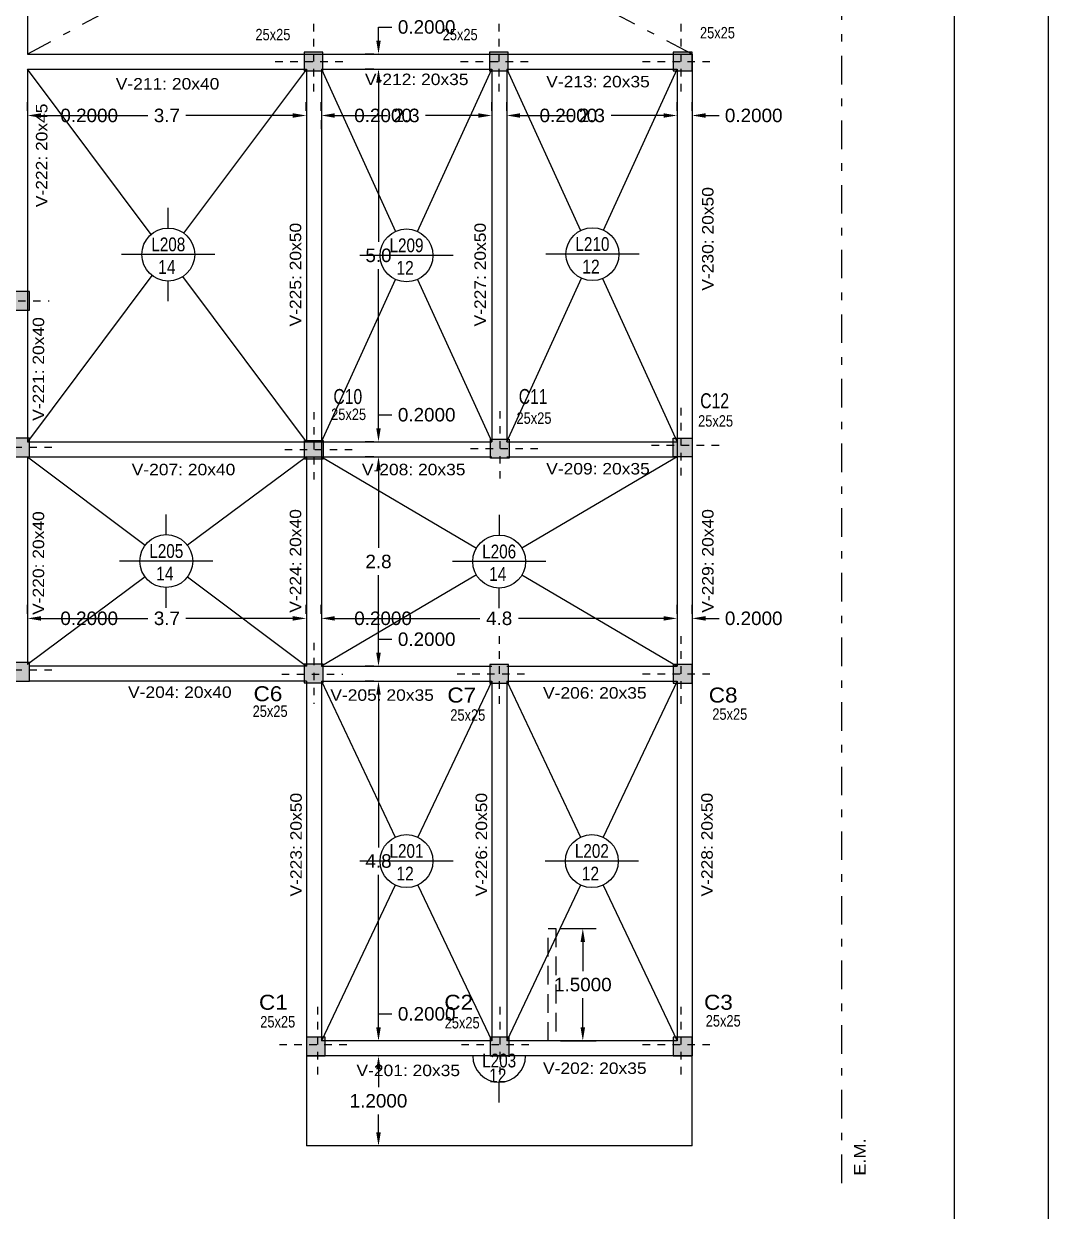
# Model space of a CAD drawing. Header units: inches. Extents: x 59 to 371, y 58 to 151.
# Drawn here: x 111.81 to 125.48, y 113.93 to 129.77 of the extents above; entities that cross this region are included whole.
import ezdxf
from ezdxf.enums import TextEntityAlignment as Align

# ---------------------------------------------------------------- set-up
doc = ezdxf.new("R2010")
doc.units = ezdxf.units.IN
doc.header["$MEASUREMENT"] = 0
for name, pattern in [('DASHDOT', [25.4, 12.7, -6.35, 0, -6.35]), ('DASHDOT2', [0.5, 0.25, -0.125, 0, -0.125]), ('HIDDENX2', [0.75, 0.5, -0.25])]:
    doc.linetypes.add(name, pattern=pattern)
for name, color, linetype in [('COLUMNA RECT', 3, 'Continuous'), ('COLUMNA REF', 3, 'Continuous'), ('COLUMNAS EJES', 1, 'Continuous'), ('Cotas', 7, 'Continuous'), ('Ejes', 8, 'Continuous'), ('Recuadro', 1, 'Continuous'), ('Textos', 2, 'Continuous'), ('VIG_DIMEN', 3, 'Continuous'), ('VIGAS', 5, 'Continuous')]:
    doc.layers.add(name, color=color, linetype=linetype)
doc.styles.get("Standard").update_dxf_attribs({"font": 'arial.ttf'})
doc.dimstyles.get("Standard").update_dxf_attribs({"dimtxt": 0.18, "dimasz": 0.18, "dimexe": 0.18, "dimexo": 0.0625, "dimgap": 0.09, "dimtad": 0, "dimtih": 1, "dimtoh": 1, "dimdec": 4, "dimzin": 0, "dimdsep": 46, "dimtxsty": 'Standard', "dimcen": 0.09, "dimadec": 0, "dimazin": 0, "dimtfac": 1, "dimtdec": 4, "dimtofl": 0, "dimtmove": 0, "dimatfit": 3, "dimfxl": 0, "dimtolj": 1, "dimtzin": 0, "dimarcsym": 0})

# ---------------------------------------------------------------- blocks, each defined once
blk = doc.blocks.new('*D97')
at = {"layer": 'Cotas', "color": 0, "lineweight": -2}
for p, q in [((111.66, 128.606), (111.66, 128.724)), ((111.86, 128.606), (111.86, 128.724)), ((111.48, 128.544), (111.3, 128.544)), ((112.04, 128.544), (112.22, 128.544))]:
    blk.add_line(p, q, dxfattribs=at)
at = {"layer": 'Cotas', "color": 0}
for points in [[(111.48, 128.574), (111.48, 128.514), (111.66, 128.544)], [(112.04, 128.574), (112.04, 128.514), (111.86, 128.544)]]:
    blk.add_solid(points, dxfattribs=at)
at = {"layer": 'DEFPOINTS', "color": 0}
for p in [(111.66, 128.544), (111.86, 128.544), (111.86, 128.544)]:
    blk.add_point(p, dxfattribs=at)
at = {"layer": 'Cotas', "color": 0, "insert": (112.683, 128.544), "char_height": 0.18, "attachment_point": 5}
blk.add_mtext('\\A1;0.2000', dxfattribs=at)
blk = doc.blocks.new('*D98')
at = {"layer": 'Cotas', "color": 0, "lineweight": -2}
for p, q in [((111.86, 128.606), (111.86, 128.724)), ((115.58, 128.606), (115.58, 128.724)), ((112.04, 128.544), (113.466, 128.544)), ((115.4, 128.544), (113.974, 128.544))]:
    blk.add_line(p, q, dxfattribs=at)
at = {"layer": 'Cotas', "color": 0}
for points in [[(112.04, 128.574), (112.04, 128.514), (111.86, 128.544)], [(115.4, 128.574), (115.4, 128.514), (115.58, 128.544)]]:
    blk.add_solid(points, dxfattribs=at)
at = {"layer": 'DEFPOINTS', "color": 0}
for p in [(111.86, 128.544), (115.58, 128.544), (115.58, 128.544)]:
    blk.add_point(p, dxfattribs=at)
at = {"layer": 'Cotas', "color": 0, "insert": (113.72, 128.544), "char_height": 0.18, "attachment_point": 5}
blk.add_mtext('\\A1;3.7', dxfattribs=at)
blk = doc.blocks.new('*D99')
at = {"layer": 'Cotas', "color": 0, "lineweight": -2}
for p, q in [((115.58, 128.606), (115.58, 128.724)), ((115.78, 128.606), (115.78, 128.724)), ((115.4, 128.544), (115.22, 128.544)), ((115.96, 128.544), (116.14, 128.544))]:
    blk.add_line(p, q, dxfattribs=at)
at = {"layer": 'Cotas', "color": 0}
for points in [[(115.4, 128.574), (115.4, 128.514), (115.58, 128.544)], [(115.96, 128.574), (115.96, 128.514), (115.78, 128.544)]]:
    blk.add_solid(points, dxfattribs=at)
at = {"layer": 'DEFPOINTS', "color": 0}
for p in [(115.58, 128.544), (115.78, 128.544), (115.78, 128.544)]:
    blk.add_point(p, dxfattribs=at)
at = {"layer": 'Cotas', "color": 0, "insert": (116.604, 128.544), "char_height": 0.18, "attachment_point": 5}
blk.add_mtext('\\A1;0.2000', dxfattribs=at)
blk = doc.blocks.new('*D100')
at = {"layer": 'Cotas', "color": 0, "lineweight": -2}
for p, q in [((118.053, 128.606), (118.053, 128.724)), ((115.78, 128.481), (115.78, 128.364)), ((115.96, 128.544), (116.661, 128.544)), ((117.873, 128.544), (117.172, 128.544))]:
    blk.add_line(p, q, dxfattribs=at)
at = {"layer": 'Cotas', "color": 0}
for points in [[(115.96, 128.574), (115.96, 128.514), (115.78, 128.544)], [(117.873, 128.574), (117.873, 128.514), (118.053, 128.544)]]:
    blk.add_solid(points, dxfattribs=at)
at = {"layer": 'DEFPOINTS', "color": 0}
for p in [(115.78, 128.544), (118.053, 128.544), (118.053, 128.544)]:
    blk.add_point(p, dxfattribs=at)
at = {"layer": 'Cotas', "color": 0, "insert": (116.917, 128.544), "char_height": 0.18, "attachment_point": 5}
blk.add_mtext('\\A1;2.3', dxfattribs=at)
blk = doc.blocks.new('*D101')
at = {"layer": 'Cotas', "color": 0, "lineweight": -2}
for p, q in [((120.526, 128.606), (120.526, 128.724)), ((120.726, 128.606), (120.726, 128.724)), ((120.346, 128.544), (120.166, 128.544)), ((120.906, 128.544), (121.086, 128.544))]:
    blk.add_line(p, q, dxfattribs=at)
at = {"layer": 'Cotas', "color": 0}
for points in [[(120.346, 128.574), (120.346, 128.514), (120.526, 128.544)], [(120.906, 128.574), (120.906, 128.514), (120.726, 128.544)]]:
    blk.add_solid(points, dxfattribs=at)
at = {"layer": 'DEFPOINTS', "color": 0}
for p in [(120.526, 128.544), (120.726, 128.544), (120.726, 128.544)]:
    blk.add_point(p, dxfattribs=at)
at = {"layer": 'Cotas', "color": 0, "insert": (121.549, 128.544), "char_height": 0.18, "attachment_point": 5}
blk.add_mtext('\\A1;0.2000', dxfattribs=at)
blk = doc.blocks.new('*D105')
at = {"layer": 'Cotas', "color": 0, "lineweight": -2}
for p, q in [((116.543, 116.382), (116.543, 116.562)), ((116.543, 116.562), (116.723, 116.562)), ((116.48, 116.202), (116.363, 116.202)), ((116.48, 116.002), (116.363, 116.002)), ((116.543, 115.822), (116.543, 115.642))]:
    blk.add_line(p, q, dxfattribs=at)
at = {"layer": 'Cotas', "color": 0}
for points in [[(116.513, 116.382), (116.573, 116.382), (116.543, 116.202)], [(116.513, 115.822), (116.573, 115.822), (116.543, 116.002)]]:
    blk.add_solid(points, dxfattribs=at)
at = {"layer": 'DEFPOINTS', "color": 0}
for p in [(116.543, 116.202), (116.543, 116.202), (116.543, 116.002)]:
    blk.add_point(p, dxfattribs=at)
at = {"layer": 'Cotas', "color": 0, "insert": (117.186, 116.562), "char_height": 0.18, "attachment_point": 5}
blk.add_mtext('\\A1;0.2000', dxfattribs=at)
blk = doc.blocks.new('*D106')
at = {"layer": 'Cotas', "color": 0, "lineweight": -2}
for p, q in [((116.48, 120.998), (116.363, 120.998)), ((116.543, 120.818), (116.543, 118.782)), ((116.543, 116.382), (116.543, 118.418)), ((116.48, 116.202), (116.363, 116.202))]:
    blk.add_line(p, q, dxfattribs=at)
at = {"layer": 'Cotas', "color": 0}
for points in [[(116.513, 120.818), (116.573, 120.818), (116.543, 120.998)], [(116.513, 116.382), (116.573, 116.382), (116.543, 116.202)]]:
    blk.add_solid(points, dxfattribs=at)
at = {"layer": 'DEFPOINTS', "color": 0}
for p in [(116.543, 120.998), (116.543, 120.998), (116.543, 116.202)]:
    blk.add_point(p, dxfattribs=at)
at = {"layer": 'Cotas', "color": 0, "insert": (116.543, 118.6), "char_height": 0.18, "attachment_point": 5}
blk.add_mtext('\\A1;4.8', dxfattribs=at)
blk = doc.blocks.new('*D107')
at = {"layer": 'Cotas', "color": 0, "lineweight": -2}
for p, q in [((116.543, 121.378), (116.543, 121.558)), ((116.543, 121.558), (116.723, 121.558)), ((116.48, 121.198), (116.363, 121.198)), ((116.48, 120.998), (116.363, 120.998)), ((116.543, 120.818), (116.543, 120.638))]:
    blk.add_line(p, q, dxfattribs=at)
at = {"layer": 'Cotas', "color": 0}
for points in [[(116.513, 121.378), (116.573, 121.378), (116.543, 121.198)], [(116.513, 120.818), (116.573, 120.818), (116.543, 120.998)]]:
    blk.add_solid(points, dxfattribs=at)
at = {"layer": 'DEFPOINTS', "color": 0}
for p in [(116.543, 121.198), (116.543, 121.198), (116.543, 120.998)]:
    blk.add_point(p, dxfattribs=at)
at = {"layer": 'Cotas', "color": 0, "insert": (117.186, 121.558), "char_height": 0.18, "attachment_point": 5}
blk.add_mtext('\\A1;0.2000', dxfattribs=at)
blk = doc.blocks.new('*D108')
at = {"layer": 'Cotas', "color": 0, "lineweight": -2}
for p, q in [((116.48, 123.992), (116.363, 123.992)), ((116.543, 123.812), (116.543, 122.777)), ((116.543, 121.378), (116.543, 122.413)), ((116.48, 121.198), (116.363, 121.198))]:
    blk.add_line(p, q, dxfattribs=at)
at = {"layer": 'Cotas', "color": 0}
for points in [[(116.513, 123.812), (116.573, 123.812), (116.543, 123.992)], [(116.513, 121.378), (116.573, 121.378), (116.543, 121.198)]]:
    blk.add_solid(points, dxfattribs=at)
at = {"layer": 'DEFPOINTS', "color": 0}
for p in [(116.543, 123.992), (116.543, 123.992), (116.543, 121.198)]:
    blk.add_point(p, dxfattribs=at)
at = {"layer": 'Cotas', "color": 0, "insert": (116.543, 122.595), "char_height": 0.18, "attachment_point": 5}
blk.add_mtext('\\A1;2.8', dxfattribs=at)
blk = doc.blocks.new('*D109')
at = {"layer": 'Cotas', "color": 0, "lineweight": -2}
for p, q in [((116.543, 124.372), (116.543, 124.552)), ((116.543, 124.552), (116.723, 124.552)), ((116.48, 124.192), (116.363, 124.192)), ((116.48, 123.992), (116.363, 123.992)), ((116.543, 123.812), (116.543, 123.632))]:
    blk.add_line(p, q, dxfattribs=at)
at = {"layer": 'Cotas', "color": 0}
for points in [[(116.513, 124.372), (116.573, 124.372), (116.543, 124.192)], [(116.513, 123.812), (116.573, 123.812), (116.543, 123.992)]]:
    blk.add_solid(points, dxfattribs=at)
at = {"layer": 'DEFPOINTS', "color": 0}
for p in [(116.543, 124.192), (116.543, 124.192), (116.543, 123.992)]:
    blk.add_point(p, dxfattribs=at)
at = {"layer": 'Cotas', "color": 0, "insert": (117.186, 124.552), "char_height": 0.18, "attachment_point": 5}
blk.add_mtext('\\A1;0.2000', dxfattribs=at)
blk = doc.blocks.new('*D110')
at = {"layer": 'Cotas', "color": 0, "lineweight": -2}
for p, q in [((116.48, 129.164), (116.363, 129.164)), ((116.543, 128.984), (116.543, 126.86)), ((116.543, 124.372), (116.543, 126.496)), ((116.48, 124.192), (116.363, 124.192))]:
    blk.add_line(p, q, dxfattribs=at)
at = {"layer": 'Cotas', "color": 0}
for points in [[(116.513, 128.984), (116.573, 128.984), (116.543, 129.164)], [(116.513, 124.372), (116.573, 124.372), (116.543, 124.192)]]:
    blk.add_solid(points, dxfattribs=at)
at = {"layer": 'DEFPOINTS', "color": 0}
for p in [(116.543, 129.164), (116.543, 129.164), (116.543, 124.192)]:
    blk.add_point(p, dxfattribs=at)
at = {"layer": 'Cotas', "color": 0, "insert": (116.543, 126.678), "char_height": 0.18, "attachment_point": 5}
blk.add_mtext('\\A1;5.0', dxfattribs=at)
blk = doc.blocks.new('*D111')
at = {"layer": 'Cotas', "color": 0, "lineweight": -2}
for p, q in [((116.543, 129.544), (116.543, 129.724)), ((116.543, 129.724), (116.723, 129.724)), ((116.48, 129.364), (116.363, 129.364)), ((116.48, 129.164), (116.363, 129.164)), ((116.543, 128.984), (116.543, 128.804))]:
    blk.add_line(p, q, dxfattribs=at)
at = {"layer": 'Cotas', "color": 0}
for points in [[(116.513, 129.544), (116.573, 129.544), (116.543, 129.364)], [(116.513, 128.984), (116.573, 128.984), (116.543, 129.164)]]:
    blk.add_solid(points, dxfattribs=at)
at = {"layer": 'DEFPOINTS', "color": 0}
for p in [(116.543, 129.364), (116.543, 129.364), (116.543, 129.164)]:
    blk.add_point(p, dxfattribs=at)
at = {"layer": 'Cotas', "color": 0, "insert": (117.186, 129.724), "char_height": 0.18, "attachment_point": 5}
blk.add_mtext('\\A1;0.2000', dxfattribs=at)
blk = doc.blocks.new('*D112')
at = {"layer": 'DEFPOINTS', "color": 0}
for p in [(118.053, 128.544), (118.253, 128.544), (118.253, 128.544)]:
    blk.add_point(p, dxfattribs=at)
at = {"layer": 'VIGAS', "color": 0, "lineweight": -2}
for p, q in [((118.053, 128.606), (118.053, 128.724)), ((118.253, 128.606), (118.253, 128.724)), ((117.873, 128.544), (117.693, 128.544)), ((118.433, 128.544), (118.613, 128.544))]:
    blk.add_line(p, q, dxfattribs=at)
at = {"layer": 'VIGAS', "color": 0}
for points in [[(117.873, 128.574), (117.873, 128.514), (118.053, 128.544)], [(118.433, 128.574), (118.433, 128.514), (118.253, 128.544)]]:
    blk.add_solid(points, dxfattribs=at)
at = {"layer": 'VIGAS', "color": 0, "insert": (119.076, 128.544), "char_height": 0.18, "attachment_point": 5}
blk.add_mtext('\\A1;0.2000', dxfattribs=at)
blk = doc.blocks.new('*D113')
at = {"layer": 'Cotas', "color": 0, "lineweight": -2}
for p, q in [((120.526, 128.606), (120.526, 128.724)), ((118.253, 128.481), (118.253, 128.364)), ((118.433, 128.544), (119.134, 128.544)), ((120.346, 128.544), (119.645, 128.544))]:
    blk.add_line(p, q, dxfattribs=at)
at = {"layer": 'Cotas', "color": 0}
for points in [[(118.433, 128.574), (118.433, 128.514), (118.253, 128.544)], [(120.346, 128.574), (120.346, 128.514), (120.526, 128.544)]]:
    blk.add_solid(points, dxfattribs=at)
at = {"layer": 'DEFPOINTS', "color": 0}
for p in [(118.253, 128.544), (120.526, 128.544), (120.526, 128.544)]:
    blk.add_point(p, dxfattribs=at)
at = {"layer": 'Cotas', "color": 0, "insert": (119.39, 128.544), "char_height": 0.18, "attachment_point": 5}
blk.add_mtext('\\A1;2.3', dxfattribs=at)
blk = doc.blocks.new('*D122')
at = {"layer": 'DEFPOINTS', "color": 0}
for p in [(111.66, 121.837), (111.86, 121.837), (111.86, 121.837)]:
    blk.add_point(p, dxfattribs=at)
at = {"layer": 'Ejes', "color": 0, "lineweight": -2}
for p, q in [((111.66, 121.899), (111.66, 122.017)), ((111.86, 121.899), (111.86, 122.017)), ((111.48, 121.837), (111.3, 121.837)), ((112.04, 121.837), (112.22, 121.837))]:
    blk.add_line(p, q, dxfattribs=at)
at = {"layer": 'Ejes', "color": 0}
for points in [[(111.48, 121.867), (111.48, 121.807), (111.66, 121.837)], [(112.04, 121.867), (112.04, 121.807), (111.86, 121.837)]]:
    blk.add_solid(points, dxfattribs=at)
at = {"layer": 'Ejes', "color": 0, "insert": (112.683, 121.837), "char_height": 0.18, "attachment_point": 5}
blk.add_mtext('\\A1;0.2000', dxfattribs=at)
blk = doc.blocks.new('*D123')
at = {"layer": 'Cotas', "color": 0, "lineweight": -2}
for p, q in [((111.86, 121.899), (111.86, 122.017)), ((115.58, 121.899), (115.58, 122.017)), ((112.04, 121.837), (113.466, 121.837)), ((115.4, 121.837), (113.974, 121.837))]:
    blk.add_line(p, q, dxfattribs=at)
at = {"layer": 'Cotas', "color": 0}
for points in [[(112.04, 121.867), (112.04, 121.807), (111.86, 121.837)], [(115.4, 121.867), (115.4, 121.807), (115.58, 121.837)]]:
    blk.add_solid(points, dxfattribs=at)
at = {"layer": 'DEFPOINTS', "color": 0}
for p in [(111.86, 121.837), (115.58, 121.837), (115.58, 121.837)]:
    blk.add_point(p, dxfattribs=at)
at = {"layer": 'Cotas', "color": 0, "insert": (113.72, 121.837), "char_height": 0.18, "attachment_point": 5}
blk.add_mtext('\\A1;3.7', dxfattribs=at)
blk = doc.blocks.new('*D124')
at = {"layer": 'DEFPOINTS', "color": 0}
for p in [(115.58, 121.837), (115.78, 121.837), (115.78, 121.837)]:
    blk.add_point(p, dxfattribs=at)
at = {"layer": 'Ejes', "color": 0, "lineweight": -2}
for p, q in [((115.58, 121.899), (115.58, 122.017)), ((115.78, 121.899), (115.78, 122.017)), ((115.4, 121.837), (115.22, 121.837)), ((115.96, 121.837), (116.14, 121.837))]:
    blk.add_line(p, q, dxfattribs=at)
at = {"layer": 'Ejes', "color": 0}
for points in [[(115.4, 121.867), (115.4, 121.807), (115.58, 121.837)], [(115.96, 121.867), (115.96, 121.807), (115.78, 121.837)]]:
    blk.add_solid(points, dxfattribs=at)
at = {"layer": 'Ejes', "color": 0, "insert": (116.604, 121.837), "char_height": 0.18, "attachment_point": 5}
blk.add_mtext('\\A1;0.2000', dxfattribs=at)
blk = doc.blocks.new('*D125')
at = {"layer": 'Cotas', "color": 0, "lineweight": -2}
for p, q in [((115.78, 121.899), (115.78, 122.017)), ((120.526, 121.899), (120.526, 122.017)), ((115.96, 121.837), (117.896, 121.837)), ((120.346, 121.837), (118.411, 121.837))]:
    blk.add_line(p, q, dxfattribs=at)
at = {"layer": 'Cotas', "color": 0}
for points in [[(115.96, 121.867), (115.96, 121.807), (115.78, 121.837)], [(120.346, 121.867), (120.346, 121.807), (120.526, 121.837)]]:
    blk.add_solid(points, dxfattribs=at)
at = {"layer": 'DEFPOINTS', "color": 0}
for p in [(115.78, 121.837), (120.526, 121.837), (120.526, 121.837)]:
    blk.add_point(p, dxfattribs=at)
at = {"layer": 'Cotas', "color": 0, "insert": (118.153, 121.837), "char_height": 0.18, "attachment_point": 5}
blk.add_mtext('\\A1;4.8', dxfattribs=at)
blk = doc.blocks.new('*D126')
at = {"layer": 'DEFPOINTS', "color": 0}
for p in [(120.526, 121.837), (120.726, 121.837), (120.726, 121.837)]:
    blk.add_point(p, dxfattribs=at)
at = {"layer": 'Ejes', "color": 0, "lineweight": -2}
for p, q in [((120.526, 121.899), (120.526, 122.017)), ((120.726, 121.899), (120.726, 122.017)), ((120.346, 121.837), (120.166, 121.837)), ((120.906, 121.837), (121.086, 121.837))]:
    blk.add_line(p, q, dxfattribs=at)
at = {"layer": 'Ejes', "color": 0}
for points in [[(120.346, 121.867), (120.346, 121.807), (120.526, 121.837)], [(120.906, 121.867), (120.906, 121.807), (120.726, 121.837)]]:
    blk.add_solid(points, dxfattribs=at)
at = {"layer": 'Ejes', "color": 0, "insert": (121.549, 121.837), "char_height": 0.18, "attachment_point": 5}
blk.add_mtext('\\A1;0.2000', dxfattribs=at)
blk = doc.blocks.new('*D15')
at = {"color": 0, "lineweight": -2}
for p, q in [((118.971, 117.702), (119.449, 117.702)), ((119.269, 117.522), (119.269, 117.134)), ((119.269, 116.382), (119.269, 116.77)), ((118.971, 116.202), (119.449, 116.202))]:
    blk.add_line(p, q, dxfattribs=at)
at = {"color": 0}
for points in [[(119.239, 117.522), (119.299, 117.522), (119.269, 117.702)], [(119.239, 116.382), (119.299, 116.382), (119.269, 116.202)]]:
    blk.add_solid(points, dxfattribs=at)
at = {"layer": 'DEFPOINTS', "color": 0}
for p in [(118.909, 117.702), (118.909, 116.202), (119.269, 116.202)]:
    blk.add_point(p, dxfattribs=at)
at = {"color": 0, "insert": (119.269, 116.952), "char_height": 0.18, "attachment_point": 5}
blk.add_mtext('\\A1;1.5000', dxfattribs=at)
blk = doc.blocks.new('*D21')
at = {"color": 0, "lineweight": -2}
for p, q in [((116.48, 116.002), (116.363, 116.002)), ((116.543, 115.822), (116.543, 115.584)), ((116.543, 114.982), (116.543, 115.22)), ((116.48, 114.802), (116.363, 114.802))]:
    blk.add_line(p, q, dxfattribs=at)
at = {"color": 0}
for points in [[(116.513, 115.822), (116.573, 115.822), (116.543, 116.002)], [(116.513, 114.982), (116.573, 114.982), (116.543, 114.802)]]:
    blk.add_solid(points, dxfattribs=at)
at = {"layer": 'DEFPOINTS', "color": 0}
for p in [(116.543, 116.002), (116.543, 114.802), (116.543, 114.802)]:
    blk.add_point(p, dxfattribs=at)
at = {"color": 0, "insert": (116.543, 115.402), "char_height": 0.18, "attachment_point": 5}
blk.add_mtext('\\A1;1.2000', dxfattribs=at)

msp = doc.modelspace()

# ---------------------------------------------------------------- hatches: boundary and pattern name
at = {"layer": 'COLUMNAS EJES'}
for points in [[(115.80045, 129.38912), (115.55045, 129.38912), (115.55045, 129.13912), (115.80045, 129.13912)], [(118.27356, 129.38912), (118.02357, 129.38912), (118.02357, 129.13913), (118.27356, 129.13913)], [(120.72596, 129.38912), (120.47597, 129.38912), (120.47597, 129.13913), (120.72596, 129.13913)], [(111.88495, 126.19699), (111.63495, 126.19699), (111.63495, 125.94699), (111.88495, 125.94699)], [(111.88495, 124.24243), (111.63495, 124.24243), (111.63495, 123.99243), (111.88495, 123.99243)], [(115.80695, 124.21073), (115.55696, 124.21073), (115.55696, 123.96074), (115.80695, 123.96074)], [(118.28523, 124.2256), (118.03524, 124.2256), (118.03524, 123.97561), (118.28523, 123.97561)], [(120.72596, 124.24243), (120.47596, 124.24243), (120.47596, 123.99243), (120.72596, 123.99243)], [(111.88495, 121.24772), (111.63495, 121.24772), (111.63495, 120.99772), (111.88495, 120.99772)], [(115.80309, 121.22802), (115.5531, 121.22802), (115.5531, 120.97803), (115.80309, 120.97803)], [(118.27866, 121.22272), (118.02867, 121.22272), (118.02867, 120.97273), (118.27866, 120.97273)], [(120.72596, 121.22272), (120.47597, 121.22272), (120.47597, 120.97273), (120.72596, 120.97273)], [(115.83038, 116.25227), (115.58038, 116.25227), (115.58038, 116.00227), (115.83038, 116.00227)], [(118.28489, 116.25227), (118.03489, 116.25227), (118.03489, 116.00227), (118.28489, 116.00227)], [(120.72596, 116.25226), (120.47597, 116.25226), (120.47597, 116.00227), (120.72596, 116.00227)]]:
    msp.add_hatch(color=256, dxfattribs=at).paths.add_polyline_path(points)

# ---------------------------------------------------------------- linework, layer by layer
at = {"color": 6}
msp.add_line((124.22873, 104.96213), (124.22873, 137.18934), dxfattribs=at)
at = {"layer": 'COLUMNA RECT'}
for points in [[(115.80045, 129.38912), (115.55045, 129.38912), (115.55045, 129.13912), (115.80045, 129.13912)], [(118.27356, 129.38912), (118.02357, 129.38912), (118.02357, 129.13913), (118.27356, 129.13913)], [(120.72596, 129.38912), (120.47597, 129.38912), (120.47597, 129.13913), (120.72596, 129.13913)], [(111.88495, 126.19699), (111.63495, 126.19699), (111.63495, 125.94699), (111.88495, 125.94699)], [(111.88495, 124.24243), (111.63495, 124.24243), (111.63495, 123.99243), (111.88495, 123.99243)], [(115.55696, 124.21073), (115.80695, 124.21073), (115.80695, 123.96074), (115.55696, 123.96074)], [(118.03524, 124.2256), (118.28523, 124.2256), (118.28523, 123.97561), (118.03524, 123.97561)], [(120.47596, 124.24243), (120.72596, 124.24243), (120.72596, 123.99243), (120.47596, 123.99243)], [(111.88495, 121.24772), (111.63495, 121.24772), (111.63495, 120.99772), (111.88495, 120.99772)], [(115.80309, 121.22802), (115.5531, 121.22802), (115.5531, 120.97803), (115.80309, 120.97803)], [(118.27866, 121.22272), (118.02867, 121.22272), (118.02867, 120.97273), (118.27866, 120.97273)], [(120.72596, 121.22272), (120.47597, 121.22272), (120.47597, 120.97273), (120.72596, 120.97273)], [(115.83038, 116.25227), (115.58038, 116.25227), (115.58038, 116.00227), (115.83038, 116.00227)], [(118.28489, 116.25227), (118.03489, 116.25227), (118.03489, 116.00227), (118.28489, 116.00227)], [(120.72596, 116.25226), (120.47597, 116.25226), (120.47597, 116.00227), (120.72596, 116.00227)]]:
    msp.add_lwpolyline(points, close=True, dxfattribs=at)
at = {"layer": 'COLUMNAS EJES', "linetype": 'DASHDOT2', "ltscale": 0.3}
for p, q in [((115.67545, 129.76598), (115.67545, 128.79064)), ((118.14856, 129.76598), (118.14856, 128.79064)), ((120.57596, 129.76598), (120.57596, 128.79064)), ((115.16504, 129.26412), (116.14039, 129.26412)), ((117.63815, 129.26412), (118.61349, 129.26412)), ((120.06555, 129.26412), (121.04089, 129.26412)), ((111.3346, 126.07199), (112.14739, 126.07199)), ((120.57596, 124.64429), (120.57596, 123.66894)), ((115.68196, 124.58759), (115.68196, 123.61224)), ((118.16024, 124.60247), (118.16024, 123.62712)), ((112.18529, 124.11743), (111.3725, 124.11743)), ((116.19237, 124.08573), (115.21703, 124.08573)), ((118.67065, 124.10061), (117.6953, 124.10061)), ((121.08637, 124.14243), (120.11103, 124.14243)), ((115.6781, 121.51139), (115.6781, 120.6986)), ((118.15367, 121.59958), (118.15367, 120.62423)), ((120.57596, 121.59958), (120.57596, 120.62423)), ((112.18529, 121.14772), (111.3725, 121.14772)), ((112.18529, 121.14772), (111.3725, 121.14772)), ((115.25275, 121.09318), (116.06554, 121.09318)), ((117.59276, 121.09772), (118.5681, 121.09772)), ((120.06555, 121.09772), (121.04089, 121.09772)), ((115.73038, 116.65413), (115.73038, 115.67879)), ((118.15989, 116.65413), (118.15989, 115.67879)), ((120.57596, 116.65413), (120.57596, 115.67879)), ((115.21997, 116.15227), (116.19531, 116.15227)), ((117.64947, 116.15227), (118.62482, 116.15227)), ((120.06555, 116.15227), (121.04089, 116.15227))]:
    msp.add_line(p, q, dxfattribs=at)
at = {"layer": 'Ejes', "linetype": 'DASHDOT', "ltscale": 0.03}
for p, q in [((120.52596, 134.00499), (111.85995, 129.36412)), ((120.72596, 129.36412), (111.85995, 134.00499))]:
    msp.add_line(p, q, dxfattribs=at)
at = {"layer": 'Ejes', "linetype": 'Continuous', "ltscale": 0.1}
for p, q in [((113.51028, 126.95875), (111.85995, 129.16412)), ((115.58038, 129.16412), (113.94334, 126.97651)), ((113.52068, 126.41171), (111.85995, 124.19243)), ((115.58038, 124.19243), (113.93227, 126.39483))]:
    msp.add_line(p, q, dxfattribs=at)
at = {"layer": 'Ejes'}
for p, q in [((113.73821, 127.04226), (113.73821, 127.31226)), ((114.36101, 126.68946), (113.11541, 126.68946)), ((114.36101, 126.68946), (113.11541, 126.68946)), ((117.53958, 126.67828), (116.29398, 126.67828)), ((120.02013, 126.69527), (118.77453, 126.69527)), ((113.73821, 126.06666), (113.73821, 126.33666)), ((113.71181, 122.95415), (113.71181, 123.22415)), ((118.15317, 123.21788), (118.15317, 122.94788)), ((114.33461, 122.60135), (113.08901, 122.60135)), ((118.77597, 122.59508), (117.53037, 122.59508)), ((113.71181, 121.97855), (113.71181, 122.24855)), ((118.15317, 121.97228), (118.15317, 122.24228)), ((117.53958, 118.6), (116.29398, 118.6)), ((120.01237, 118.6), (118.76677, 118.6)), ((118.15317, 115.37947), (118.15317, 115.64947))]:
    msp.add_line(p, q, dxfattribs=at)
at = {"layer": 'Ejes', "linetype": 'DASHDOT', "ltscale": 0.03}
msp.add_lwpolyline([(122.72596, 114.30516), (122.72596, 136.39152)], dxfattribs=at)
at = {"layer": 'Ejes'}
for points in [[(115.78038, 129.16412), (116.7701, 126.99914)], [(117.06346, 126.99914), (118.05317, 129.16412)], [(118.25317, 129.16412), (119.23792, 127.01)], [(119.54401, 127.01613), (120.52596, 129.16412)], [(115.78038, 124.19243), (116.7701, 126.35741)], [(117.06346, 126.35741), (118.05317, 124.19243)], [(118.25317, 124.19243), (119.25065, 126.37441)], [(119.53105, 126.36879), (120.52596, 124.19243)], [(111.85995, 123.99243), (113.42973, 122.81325)], [(115.58038, 123.99243), (113.9948, 122.81203)], [(115.78038, 123.99243), (117.84917, 122.7741)], [(120.52596, 123.99243), (118.45717, 122.7741)], [(113.42882, 122.39068), (111.85995, 121.22272)], [(113.99389, 122.38946), (115.58038, 121.19772)], [(117.84917, 122.41605), (115.78038, 121.19772)], [(118.45717, 122.41605), (120.52596, 121.19772)], [(115.78038, 120.99772), (116.76568, 118.9188)], [(118.05317, 120.99772), (117.06787, 118.9188)], [(118.25317, 120.99772), (119.23847, 118.9188)], [(120.52596, 120.99772), (119.54066, 118.9188)], [(116.76568, 118.28119), (115.78038, 116.20227)], [(117.06787, 118.28119), (118.05317, 116.20227)], [(119.23847, 118.28119), (118.25317, 116.20227)], [(119.54066, 118.28119), (120.52596, 116.20227)]]:
    msp.add_lwpolyline(points, dxfattribs=at)
at = {"layer": 'Ejes', "linetype": 'HIDDENX2', "ltscale": 0.5}
msp.add_lwpolyline([(118.80861, 116.20227), (118.80861, 117.70227), (118.90861, 117.70227), (118.90861, 116.20227)], dxfattribs=at)
at = {"layer": 'Ejes'}
for centre in [(113.73821, 126.68946), (116.91678, 126.67828), (119.39733, 126.69527), (113.71181, 122.60135), (118.15317, 122.59508), (116.91678, 118.6), (119.38957, 118.6)]:
    msp.add_circle(centre, 0.3528, dxfattribs=at)
msp.add_arc((118.15317, 116.00227), 0.3528, 180, 0, dxfattribs=at)
at = {"layer": 'Recuadro'}
msp.add_line((125.47873, 138.43934), (125.47873, 103.71213), dxfattribs=at)
at = {"layer": 'VIGAS', "linetype": 'Continuous', "ltscale": 0.1}
for p, q in [((111.85995, 134.00499), (111.85995, 129.36412)), ((111.85995, 129.36412), (115.58038, 129.36412)), ((115.58038, 129.36412), (120.72596, 129.36412)), ((120.72596, 129.36412), (120.72596, 121.19772)), ((111.85995, 129.16412), (111.85995, 124.19243)), ((111.85995, 129.16412), (115.58038, 129.16412)), ((115.58038, 129.16412), (115.58038, 124.19243)), ((115.78038, 129.16412), (115.78038, 123.99243)), ((118.05317, 129.16412), (118.05317, 124.19243)), ((118.25317, 129.16412), (118.25317, 124.19243)), ((120.52596, 129.16412), (120.52596, 121.19772)), ((115.78038, 127.55121), (115.78038, 121.19772)), ((111.85995, 124.19243), (118.05317, 124.19243)), ((118.25317, 124.19243), (120.52596, 124.19243)), ((111.85995, 123.99243), (118.05317, 123.99243)), ((118.25317, 123.99243), (120.52596, 123.99243)), ((115.78038, 121.19772), (118.05317, 121.19772)), ((118.25317, 121.19772), (120.52596, 121.19772)), ((120.72596, 121.19772), (120.72596, 116.00227)), ((115.78038, 120.99772), (115.78038, 116.20227)), ((118.05317, 120.99772), (118.05317, 116.20227)), ((118.25317, 120.99772), (118.25317, 116.20227)), ((120.52596, 120.99772), (120.52596, 116.20227))]:
    msp.add_line(p, q, dxfattribs=at)
for points in [[(115.78038, 129.16412), (118.05317, 129.16412)], [(118.25317, 129.16412), (120.52596, 129.16412)], [(111.85995, 123.99243), (111.85995, 121.22272)], [(115.58038, 123.99243), (115.58038, 121.19772)], [(115.58038, 121.19772), (111.88495, 121.19772)], [(115.58038, 120.99772), (111.88495, 120.99772)], [(115.58038, 120.99772), (115.58038, 116.00227)], [(115.78038, 120.99772), (118.05317, 120.99772)], [(118.25317, 120.99772), (120.52596, 120.99772)], [(118.05317, 116.20227), (115.78038, 116.20227)], [(120.52596, 116.20227), (118.25317, 116.20227)], [(120.72596, 116.00227), (115.58038, 116.00227)], [(120.72596, 114.80227), (115.58038, 114.80227)]]:
    msp.add_lwpolyline(points, dxfattribs=at)
at = {"layer": 'VIGAS'}
for points in [[(115.58038, 116.00227), (115.58038, 114.80227)], [(120.72596, 114.80227), (120.72596, 116.00227)]]:
    msp.add_lwpolyline(points, dxfattribs=at)

# ---------------------------------------------------------------- texts
at = {"layer": 'COLUMNA REF'}
for s, width, p, p2 in [('C10', 0.749194, (115.94145, 124.69626), (116.32545, 124.69626)), ('C11', 0.749194, (118.41424, 124.69626), (118.79824, 124.69626)), ('C12', 0.749194, (120.83545, 124.63956), (121.21945, 124.63956)), ('C6', 1.075141, (114.87614, 120.73244), (115.26014, 120.73244)), ('C7', 1.075141, (117.46183, 120.7145), (117.84583, 120.7145)), ('C8', 1.075141, (120.94927, 120.7145), (121.33327, 120.7145)), ('C1', 1.075141, (114.94844, 116.61731), (115.33244, 116.61731)), ('C2', 1.075141, (117.42123, 116.61731), (117.80523, 116.61731)), ('C3', 1.075141, (120.88633, 116.61731), (121.27033, 116.61731))]:
    msp.add_text(s, height=0.2, dxfattribs=dict(at, width=width)).set_placement(p, p2, align=Align.FIT)
at = {"layer": 'Cotas', "width": 0.8}
for p in [(120.83187, 129.57168), (114.90095, 129.54646), (117.39951, 129.54646), (115.91097, 124.48229), (118.38429, 124.43184), (120.80713, 124.394), (114.8636, 120.52223), (117.50096, 120.47179), (120.99642, 120.4844), (114.96521, 116.38044), (117.42591, 116.36783), (120.90875, 116.39305)]:
    msp.add_text('25x25', height=0.1533, dxfattribs=at).set_placement(p)
at = {"layer": 'Textos'}
for s, width, p, p2 in [('L208', 0.793414, (113.51141, 126.73302), (113.96501, 126.73302)), ('L209', 0.793414, (116.68998, 126.72064), (117.14358, 126.72064)), ('L210', 0.793414, (119.17053, 126.73763), (119.62413, 126.73763)), ('14', 0.813074, (113.60302, 126.43153), (113.83544, 126.43153)), ('12', 0.813074, (116.78132, 126.41981), (117.01374, 126.41981)), ('12', 0.813074, (119.26187, 126.43681), (119.49429, 126.43681)), ('L205', 0.793414, (113.48501, 122.64371), (113.93861, 122.64371)), ('L206', 0.793414, (117.92637, 122.63744), (118.37997, 122.63744)), ('14', 0.813074, (113.57635, 122.34289), (113.80877, 122.34289)), ('14', 0.813074, (118.01771, 122.33661), (118.25013, 122.33661)), ('L201', 0.793414, (116.68998, 118.64356), (117.14358, 118.64356)), ('L202', 0.793414, (119.16277, 118.64356), (119.61637, 118.64356)), ('12', 0.813074, (116.78132, 118.34153), (117.01374, 118.34153)), ('12', 0.813074, (119.2541, 118.34153), (119.48652, 118.34153)), ('L203', 0.793414, (117.92637, 115.84796), (118.37997, 115.84796)), ('12', 0.813074, (118.01771, 115.64864), (118.25013, 115.64864))]:
    msp.add_text(s, height=0.18396, dxfattribs=dict(at, width=width)).set_placement(p, p2, align=Align.FIT)
at = {"layer": 'VIG_DIMEN', "width": 1.08479}
for s, p, p2 in [('V-212: 20x35', (116.36196, 128.94975), (117.74396, 128.94975)), ('V-211: 20x40', (113.03781, 128.89051), (114.41981, 128.89051)), ('V-213: 20x35', (118.7806, 128.91933), (120.1626, 128.91933)), ('V-207: 20x40', (113.2507, 123.74581), (114.6327, 123.74581)), ('V-208: 20x35', (116.32136, 123.74581), (117.70336, 123.74581)), ('V-209: 20x35', (118.7806, 123.75627), (120.1626, 123.75627)), ('V-204: 20x40', (113.20153, 120.77678), (114.58353, 120.77678)), ('V-205: 20x35', (115.90021, 120.73768), (117.28221, 120.73768)), ('V-206: 20x35', (118.73798, 120.7666), (120.11998, 120.7666)), ('V-201: 20x35', (116.24901, 115.73202), (117.63101, 115.73202)), ('V-202: 20x35', (118.73798, 115.76094), (120.11998, 115.76094))]:
    msp.add_text(s, height=0.1533, dxfattribs=at).set_placement(p, p2, align=Align.FIT)
at = {"layer": 'VIG_DIMEN'}
for s, width, p, p2 in [('V-222: 20x45', 1.08479, (112.12564, 127.32126), (112.12564, 128.70326)), ('V-230: 20x50', 1.08479, (121.01272, 126.20766), (121.01272, 127.58966)), ('V-225: 20x50', 1.08479, (115.5118, 125.7304), (115.5118, 127.1124)), ('V-227: 20x50', 1.08479, (117.97516, 125.7304), (117.97516, 127.1124)), ('V-221: 20x40', 1.08479, (112.08223, 124.47218), (112.08223, 125.85418)), ('V-220: 20x40', 1.08479, (112.08223, 121.88353), (112.08223, 123.26553)), ('V-224: 20x40', 1.08479, (115.5118, 121.91234), (115.5118, 123.29434)), ('V-229: 20x40', 1.08479, (121.01272, 121.91234), (121.01272, 123.29434)), ('V-223: 20x50', 1.08479, (115.51909, 118.12774), (115.51909, 119.50974)), ('V-226: 20x50', 1.08479, (117.99187, 118.12774), (117.99187, 119.50974)), ('V-228: 20x50', 1.08479, (121.00218, 118.12774), (121.00218, 119.50974)), ('E.M.', 1.130443, (123.04175, 114.40452), (123.04175, 114.90219))]:
    msp.add_text(s, height=0.1533, rotation=90, dxfattribs=dict(at, width=width)).set_placement(p, p2, align=Align.FIT)

# ---------------------------------------------------------------- dimensions: what is measured, and where the dimension line sits
for base, p1, p2, picture, middle in [((119.26914, 116.20227), (118.90861, 117.70227), (118.90861, 116.20227), '*D15', (119.26914, 116.95227)), ((116.5426, 114.80227), (116.5426, 116.00228), (116.5426, 114.80227), '*D21', (116.5426, 115.40227))]:
    dim = msp.add_linear_dim(base=base, p1=p1, p2=p2, angle=90, dimstyle='Standard')
    dim.commit()
    dim.dimension.update_dxf_attribs({"geometry": picture, "text_midpoint": middle})
at = {"layer": 'Cotas'}
for base, p1, p2, angle, picture, middle in [((116.5426, 129.36412), (116.5426, 129.16412), (116.5426, 129.36412), 90, '*D111', (117.18592, 129.72412)), ((111.85995, 128.54351), (111.65995, 128.54351), (111.85995, 128.54351), 180, '*D97', (112.68327, 128.54351)), ((115.78038, 128.54351), (115.58038, 128.54351), (115.78038, 128.54351), 180, '*D99', (116.60371, 128.54351)), ((120.72596, 128.54351), (120.52596, 128.54351), (120.72596, 128.54351), 180, '*D101', (121.54928, 128.54351)), ((116.5426, 124.19243), (116.5426, 123.99243), (116.5426, 124.19243), 90, '*D109', (117.18592, 124.55243)), ((116.5426, 121.19772), (116.5426, 120.99772), (116.5426, 121.19772), 90, '*D107', (117.18592, 121.55772)), ((116.5426, 116.20228), (116.5426, 116.00228), (116.5426, 116.20228), 90, '*D105', (117.18592, 116.56228))]:
    dim = msp.add_linear_dim(base=base, p1=p1, p2=p2, angle=angle, dimstyle='Standard', dxfattribs=at)
    dim.commit()
    dim.dimension.update_dxf_attribs({"geometry": picture, "text_midpoint": middle})
for base, p1, p2, angle, override, picture, middle in [((116.5426, 129.16412), (116.5426, 124.19243), (116.5426, 129.16412), 90, {"dimdec": 1}, '*D110', (116.5426, 126.67828)), ((115.58038, 128.54351), (111.85995, 128.54351), (115.58038, 128.54351), 180, {"dimdec": 1}, '*D98', (113.72016, 128.54351)), ((118.05317, 128.54351), (115.78038, 128.54351), (118.05317, 128.54351), 180, {"dimdec": 1}, '*D100', (116.91678, 128.54351)), ((116.5426, 123.99243), (116.5426, 121.19772), (116.5426, 123.99243), 90, {"dimdec": 1, "dimrnd": 0}, '*D108', (116.5426, 122.59508)), ((116.5426, 120.99772), (116.5426, 116.20228), (116.5426, 120.99772), 90, {"dimdec": 1}, '*D106', (116.5426, 118.6))]:
    dim = msp.add_linear_dim(base=base, p1=p1, p2=p2, angle=angle, dimstyle='Standard', override=override, dxfattribs=at)
    dim.commit()
    dim.dimension.update_dxf_attribs({"geometry": picture, "text_midpoint": middle})
for base, p1, p2, picture, middle in [((120.52596, 128.54351), (118.25317, 128.54351), (120.52596, 128.54351), '*D113', (119.38957, 128.54351)), ((115.58038, 121.83655), (111.85995, 121.83655), (115.58038, 121.83655), '*D123', (113.72016, 121.83655))]:
    dim = msp.add_linear_dim(base=base, p1=p1, p2=p2, dimstyle='Standard', override={"dimdec": 1}, dxfattribs=at)
    dim.commit()
    dim.dimension.update_dxf_attribs({"geometry": picture, "text_midpoint": middle})
dim = msp.add_linear_dim(base=(120.52596, 121.83655), p1=(115.78038, 121.83655), p2=(120.52596, 121.83655), text='4.8', dimstyle='Standard', override={"dimdec": 1}, dxfattribs=at)
dim.commit()
dim.dimension.update_dxf_attribs({"geometry": '*D125', "text_midpoint": (118.15317, 121.83655)})
at = {"layer": 'Ejes'}
for base, p1, p2, picture, middle in [((111.85995, 121.83655), (111.65995, 121.83655), (111.85995, 121.83655), '*D122', (112.68327, 121.83655)), ((115.78038, 121.83655), (115.58038, 121.83655), (115.78038, 121.83655), '*D124', (116.60371, 121.83655)), ((120.72596, 121.83655), (120.52596, 121.83655), (120.72596, 121.83655), '*D126', (121.54928, 121.83655))]:
    dim = msp.add_linear_dim(base=base, p1=p1, p2=p2, dimstyle='Standard', dxfattribs=at)
    dim.commit()
    dim.dimension.update_dxf_attribs({"geometry": picture, "text_midpoint": middle})
at = {"layer": 'VIGAS'}
dim = msp.add_linear_dim(base=(118.25317, 128.54351), p1=(118.05317, 128.54351), p2=(118.25317, 128.54351), dimstyle='Standard', dxfattribs=at)
dim.commit()
dim.dimension.update_dxf_attribs({"geometry": '*D112', "text_midpoint": (119.07649, 128.54351)})

doc.saveas('drawing.dxf')
